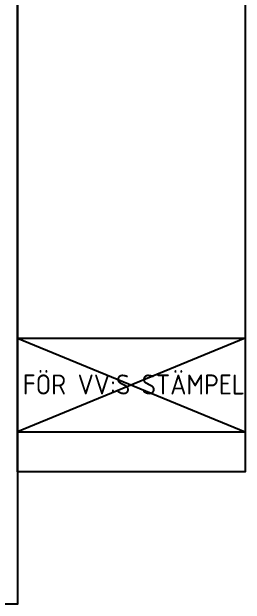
# Model space of a CAD drawing. Header units: metres. Extents: x 166439 to 168621, y 6226863 to 6228959.
# Drawn here: x 166622.52 to 166639.94, y 6226943.79 to 6226988.09 of the extents above; entities that cross this region are included whole.
import ezdxf
from ezdxf.enums import TextEntityAlignment as Align

# ---------------------------------------------------------------- set-up
doc = ezdxf.new("R2010")
doc.units = ezdxf.units.M
doc.header["$LTSCALE"] = 0.1
doc.header["$MEASUREMENT"] = 0
doc.layers.get('DEFPOINTS').update_dxf_attribs({"color": 5, "linetype": 'CONTINUOUS'})
doc.styles.add('ISO', font='iso.shx')

msp = doc.modelspace()

# ---------------------------------------------------------------- linework, layer by layer
at = {"layer": 'DEFPOINTS', "flags": 128}
for points in [[(166561.8364, 6226943.7888), (166561.8364, 6226999.1888), (166622.9364, 6226999.1888), (166622.9364, 6226999.1888), (166622.9364, 6226953.6888), (166622.9364, 6226943.7888)], [(166622.9364, 6226953.6888), (166622.9364, 6226999.1888), (166639.9364, 6226999.1888), (166639.9364, 6226953.6888)]]:
    msp.add_lwpolyline(points, close=True, dxfattribs=at)
for points in [[(166622.9364, 6226963.6888), (166639.9364, 6226963.6888)], [(166622.9364, 6226963.6888), (166639.9364, 6226956.6888)], [(166639.9364, 6226963.6888), (166622.9364, 6226956.6888)], [(166622.9364, 6226956.6888), (166639.9364, 6226956.6888)]]:
    msp.add_lwpolyline(points, dxfattribs=at)

# ---------------------------------------------------------------- texts
at = {"layer": 'DEFPOINTS', "color": 2, "style": 'ISO'}
msp.add_text('FÖR VV:S STÄMPEL', height=1.5, dxfattribs=at).set_placement((166631.6234, 6226959.4675), align=Align.CENTER)

doc.saveas('drawing.dxf')
